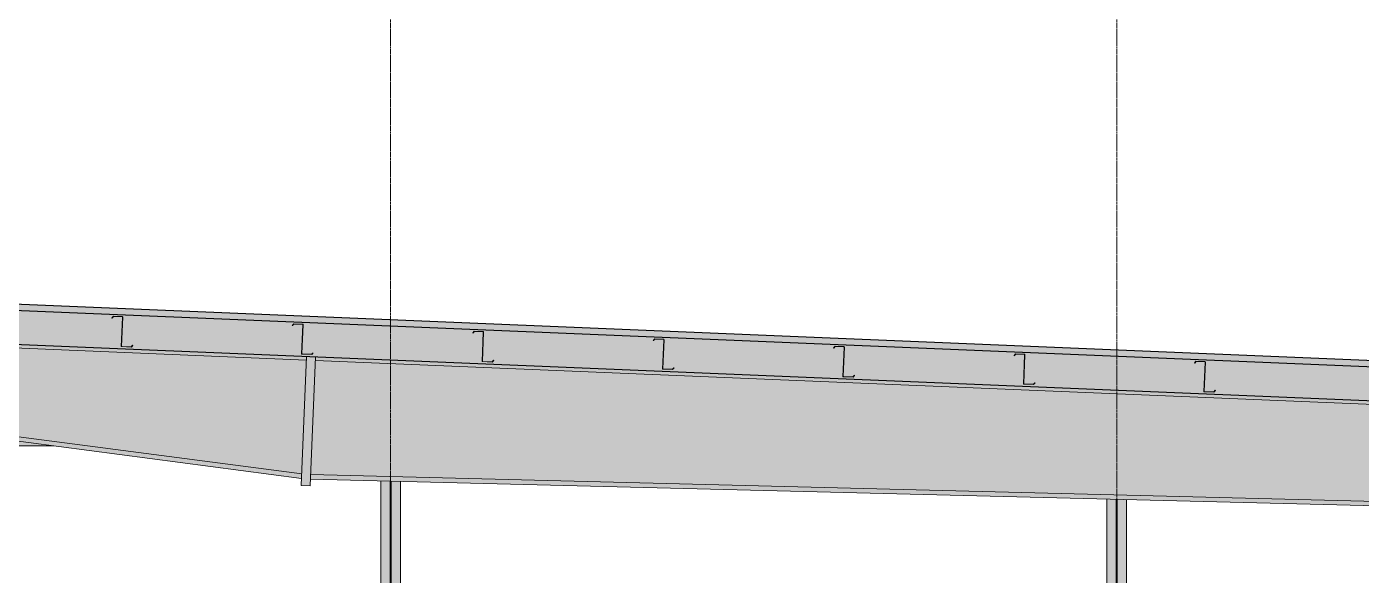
# Model space of a CAD drawing. Header units: inches. Extents: x 21380 to 98133, y -290 to 853.
# Drawn here: x 31860.9 to 32304.3, y 294.7 to 477 of the extents above; entities that cross this region are included whole.
import ezdxf

# ---------------------------------------------------------------- set-up
doc = ezdxf.new("R2010")
doc.units = ezdxf.units.IN
doc.header["$MEASUREMENT"] = 0
doc.linetypes.add('Grid Line 1_2_', pattern=[0.875, 0.5, -0.125, 0.125, -0.125])
doc.linetypes.add('Hidden 1_8_', pattern=[0.1875, 0.125, -0.0625])
for name, color, linetype, lineweight in [('A-CLNG', 13, 'Continuous', 9), ('A-CLNG-PATT', 13, 'Continuous', 25), ('A-ROOF', 132, 'Continuous', 9), ('S-BEAM', 12, 'Continuous', 9), ('S-COLS', 52, 'Continuous', 9), ('S-GRID', 1, 'Continuous', 9)]:
    doc.layers.add(name, color=color, linetype=linetype, lineweight=lineweight)
pattern_1 = [(45, (22011.012, 102), (-19.007, 19.007), []), (45, (22011.012, 130.8), (-19.007, 19.007), [])]

# ---------------------------------------------------------------- blocks, each defined once
blk = doc.blocks.new('W-Wide Flange-Column - W12X26-1530483-Building Section - North_South looking East _ Fitness Center')
at = {"layer": 'S-COLS', "linetype": 'Hidden 1_8_'}
for p, q in [((21626.15, 186.5), (21626.15, 325.99)), ((21626.46, 325.99), (21626.46, 186.5)), ((21626.15, 37.11), (21626.15, 154.5)), ((21626.46, 154.5), (21626.46, 37.12)), ((21626.15, 32.5), (21626.15, 34.89)), ((21626.15, 28.5), (21626.15, 31.5)), ((21626.46, 34.89), (21626.46, 32.5)), ((21626.46, 31.5), (21626.46, 28.5)), ((21626.15, 1), (21626.15, 4)), ((21626.46, 4), (21626.46, 1))]:
    blk.add_line(p, q, dxfattribs=at)
blk = doc.blocks.new('W-Wide Flange-Column - W12X26-1530484-Building Section - North_South looking East _ Fitness Center')
at = {"layer": 'S-COLS', "linetype": 'Hidden 1_8_'}
for p, q in [((21867.4, 186.5), (21867.4, 319.93)), ((21867.71, 319.92), (21867.71, 186.5)), ((21867.4, 37.11), (21867.4, 154.5)), ((21867.71, 154.5), (21867.71, 37.11)), ((21867.4, 32.5), (21867.4, 34.89)), ((21867.4, 28.5), (21867.4, 31.5)), ((21867.71, 34.89), (21867.71, 32.5)), ((21867.71, 31.5), (21867.71, 28.5)), ((21867.4, 1), (21867.4, 4)), ((21867.71, 4), (21867.71, 1))]:
    blk.add_line(p, q, dxfattribs=at)
blk = doc.blocks.new('Girt_Z - 10_D-V81-Building Section - North_South looking East _ Fitness Center')
at = {"layer": 'S-BEAM'}
h = blk.add_hatch(dxfattribs=at)
h.set_pattern_fill('FP_31', color=256, style=0, pattern_type=2)
h.set_pattern_definition(pattern_1)
h.paths.add_polyline_path([(21540.17, 370.53), (21540.67, 371.09), (21540.59, 371.16), (21540.12, 370.64), (21536.98, 370.77), (21536.79, 370.67)], flags=0)
h.paths.add_polyline_path([(21536.79, 370.67), (21536.91, 370.86), (21537.31, 380.47), (21537.2, 380.48)], flags=0)
h.paths.add_polyline_path([(21533.77, 380.16), (21534.24, 380.68), (21537.13, 380.56), (21537.13, 380.67), (21534.2, 380.79), (21533.69, 380.24)], flags=0)
at = {"layer": 'S-BEAM', "lineweight": 15}
for p, q in [((21534.2, 380.79), (21533.69, 380.24)), ((21533.69, 380.24), (21533.77, 380.16)), ((21533.77, 380.16), (21534.24, 380.68)), ((21537.13, 380.67), (21534.2, 380.79)), ((21534.24, 380.68), (21537.13, 380.56)), ((21537.2, 380.48), (21536.79, 370.67)), ((21536.91, 370.86), (21537.31, 380.47)), ((21536.79, 370.67), (21540.17, 370.53)), ((21540.12, 370.64), (21536.98, 370.77)), ((21540.59, 371.16), (21540.12, 370.64)), ((21540.17, 370.53), (21540.67, 371.09)), ((21540.67, 371.09), (21540.59, 371.16))]:
    blk.add_line(p, q, dxfattribs=at)
for centre, radius, start, end in [((21537.12, 380.48), 0.187, 357.6141, 87.6141), ((21537.12, 380.48), 0.0782, 357.6141, 85.4913), ((21536.99, 370.85), 0.0782, 177.6141, 264.5717)]:
    blk.add_arc(centre, radius, start, end, dxfattribs=at)
blk = doc.blocks.new('Girt_Z - 10_D-V82-Building Section - North_South looking East _ Fitness Center')
at = {"layer": 'S-BEAM'}
h = blk.add_hatch(dxfattribs=at)
h.set_pattern_fill('FP_31', color=256, style=0, pattern_type=2)
h.set_pattern_definition(pattern_1)
h.paths.add_polyline_path([(21600.11, 368.03), (21600.62, 368.59), (21600.54, 368.66), (21600.07, 368.15), (21596.93, 368.28), (21596.74, 368.18)], flags=0)
h.paths.add_polyline_path([(21596.74, 368.18), (21596.86, 368.36), (21597.26, 377.97), (21597.15, 377.98)], flags=0)
h.paths.add_polyline_path([(21593.72, 377.66), (21594.19, 378.18), (21597.08, 378.06), (21597.08, 378.17), (21594.15, 378.29), (21593.64, 377.74)], flags=0)
at = {"layer": 'S-BEAM', "lineweight": 15}
for p, q in [((21594.15, 378.29), (21593.64, 377.74)), ((21593.64, 377.74), (21593.72, 377.66)), ((21593.72, 377.66), (21594.19, 378.18)), ((21597.08, 378.17), (21594.15, 378.29)), ((21594.19, 378.18), (21597.08, 378.06)), ((21597.15, 377.98), (21596.74, 368.18)), ((21596.86, 368.36), (21597.26, 377.97)), ((21596.74, 368.18), (21600.11, 368.03)), ((21600.07, 368.15), (21596.93, 368.28)), ((21600.54, 368.66), (21600.07, 368.15)), ((21600.11, 368.03), (21600.62, 368.59)), ((21600.62, 368.59), (21600.54, 368.66))]:
    blk.add_line(p, q, dxfattribs=at)
for centre, radius, start, end in [((21597.07, 377.98), 0.187, 357.6141, 87.6141), ((21597.07, 377.98), 0.0782, 357.6141, 85.4913), ((21596.94, 368.35), 0.0782, 177.6141, 264.5717)]:
    blk.add_arc(centre, radius, start, end, dxfattribs=at)
blk = doc.blocks.new('Girt_Z - 10_D-V83-Building Section - North_South looking East _ Fitness Center')
at = {"layer": 'S-BEAM', "lineweight": 15}
for p, q in [((21654.09, 375.79), (21653.59, 375.24)), ((21653.59, 375.24), (21653.67, 375.17)), ((21653.67, 375.17), (21654.14, 375.68)), ((21657.03, 375.67), (21654.09, 375.79)), ((21654.14, 375.68), (21657.03, 375.56)), ((21657.1, 375.48), (21656.69, 365.68)), ((21656.81, 365.86), (21657.21, 375.48)), ((21656.69, 365.68), (21660.06, 365.54)), ((21660.02, 365.65), (21656.88, 365.78)), ((21660.49, 366.16), (21660.02, 365.65)), ((21660.06, 365.54), (21660.57, 366.09)), ((21660.57, 366.09), (21660.49, 366.16))]:
    blk.add_line(p, q, dxfattribs=at)
for centre, radius, start, end in [((21657.02, 375.48), 0.187, 357.6141, 87.6141), ((21657.02, 375.48), 0.0782, 357.6141, 85.4913), ((21656.89, 365.86), 0.0782, 177.6141, 264.5717)]:
    blk.add_arc(centre, radius, start, end, dxfattribs=at)
blk = doc.blocks.new('Girt_Z - 10_D-V84-Building Section - North_South looking East _ Fitness Center')
at = {"layer": 'S-BEAM'}
h = blk.add_hatch(dxfattribs=at)
h.set_pattern_fill('FP_31', color=256, style=0, pattern_type=2)
h.set_pattern_definition(pattern_1)
h.paths.add_polyline_path([(21720.01, 363.04), (21720.52, 363.59), (21720.43, 363.67), (21719.96, 363.15), (21716.83, 363.28), (21716.64, 363.18), (21717.07, 363.16)], flags=0)
h.paths.add_polyline_path([(21716.64, 363.18), (21716.76, 363.36), (21717.07, 372.98), (21717.05, 372.98)], flags=0)
h.paths.add_polyline_path([(21713.62, 372.67), (21714.09, 373.19), (21716.97, 373.06), (21716.98, 373.17), (21714.04, 373.3), (21713.54, 372.74)], flags=0)
at = {"layer": 'S-BEAM', "lineweight": 15}
for p, q in [((21714.04, 373.3), (21713.54, 372.74)), ((21713.54, 372.74), (21713.62, 372.67)), ((21713.62, 372.67), (21714.09, 373.19)), ((21716.98, 373.17), (21714.04, 373.3)), ((21714.09, 373.19), (21716.97, 373.06)), ((21717.05, 372.98), (21716.64, 363.18)), ((21716.76, 363.36), (21717.16, 372.98)), ((21720.43, 363.67), (21719.96, 363.15)), ((21720.52, 363.59), (21720.43, 363.67)), ((21716.64, 363.18), (21720.01, 363.04)), ((21719.96, 363.15), (21716.83, 363.28)), ((21720.01, 363.04), (21720.52, 363.59))]:
    blk.add_line(p, q, dxfattribs=at)
for centre, radius, start, end in [((21716.97, 372.99), 0.0782, 357.6141, 85.4913), ((21716.97, 372.99), 0.187, 357.6141, 87.6141), ((21716.83, 363.36), 0.0782, 177.6141, 264.5717)]:
    blk.add_arc(centre, radius, start, end, dxfattribs=at)
blk = doc.blocks.new('Girt_Z - 10_D-V85-Building Section - North_South looking East _ Fitness Center')
at = {"layer": 'S-BEAM'}
h = blk.add_hatch(dxfattribs=at)
h.set_pattern_fill('FP_31', color=256, style=0, pattern_type=2)
h.set_pattern_definition(pattern_1)
h.paths.add_polyline_path([(21779.96, 360.54), (21780.46, 361.1), (21780.38, 361.17), (21779.91, 360.65), (21776.77, 360.78), (21776.59, 360.68)], flags=0)
h.paths.add_polyline_path([(21776.59, 360.68), (21776.7, 360.86), (21777.1, 370.48), (21776.99, 370.49)], flags=0)
h.paths.add_polyline_path([(21773.56, 370.17), (21774.04, 370.69), (21776.92, 370.57), (21776.92, 370.68), (21773.99, 370.8), (21773.48, 370.24)], flags=0)
at = {"layer": 'S-BEAM', "lineweight": 15}
for p, q in [((21773.99, 370.8), (21773.48, 370.24)), ((21773.48, 370.24), (21773.56, 370.17)), ((21773.56, 370.17), (21774.04, 370.69)), ((21776.92, 370.68), (21773.99, 370.8)), ((21774.04, 370.69), (21776.92, 370.57)), ((21776.99, 370.49), (21776.59, 360.68)), ((21776.7, 360.86), (21777.1, 370.48)), ((21776.59, 360.68), (21779.96, 360.54)), ((21779.91, 360.65), (21776.77, 360.78)), ((21780.38, 361.17), (21779.91, 360.65)), ((21779.96, 360.54), (21780.46, 361.1)), ((21780.46, 361.1), (21780.38, 361.17))]:
    blk.add_line(p, q, dxfattribs=at)
for centre, radius, start, end in [((21776.92, 370.49), 0.187, 357.6141, 87.6141), ((21776.92, 370.49), 0.0782, 357.6141, 85.4913), ((21776.78, 360.86), 0.0782, 177.6141, 264.5717)]:
    blk.add_arc(centre, radius, start, end, dxfattribs=at)
blk = doc.blocks.new('Girt_Z - 10_D-V86-Building Section - North_South looking East _ Fitness Center')
at = {"layer": 'S-BEAM', "lineweight": 15}
for p, q in [((21833.94, 368.3), (21833.43, 367.75)), ((21833.51, 367.67), (21833.98, 368.19)), ((21836.87, 368.18), (21833.94, 368.3)), ((21833.98, 368.19), (21836.87, 368.07)), ((21833.43, 367.75), (21833.51, 367.67)), ((21836.94, 367.99), (21836.53, 358.18)), ((21836.65, 358.37), (21837.05, 367.98)), ((21836.53, 358.18), (21839.91, 358.04)), ((21839.86, 358.15), (21836.72, 358.29)), ((21840.33, 358.67), (21839.86, 358.15)), ((21839.91, 358.04), (21840.41, 358.6)), ((21840.41, 358.6), (21840.33, 358.67))]:
    blk.add_line(p, q, dxfattribs=at)
for centre, radius, start, end in [((21836.86, 367.99), 0.187, 357.6141, 87.6141), ((21836.86, 367.99), 0.0782, 357.6141, 85.4913), ((21836.73, 358.36), 0.0782, 177.6141, 264.5717)]:
    blk.add_arc(centre, radius, start, end, dxfattribs=at)
blk = doc.blocks.new('Girt_Z - 10_D-V87-Building Section - North_South looking East _ Fitness Center')
at = {"layer": 'S-BEAM'}
h = blk.add_hatch(dxfattribs=at)
h.set_pattern_fill('FP_31', color=256, style=0, pattern_type=2)
h.set_pattern_definition(pattern_1)
h.paths.add_polyline_path([(21899.85, 355.55), (21900.36, 356.1), (21900.28, 356.17), (21899.81, 355.66), (21896.67, 355.79), (21896.48, 355.69)], flags=0)
h.paths.add_polyline_path([(21896.48, 355.69), (21896.6, 355.87), (21897, 365.49), (21896.89, 365.49)], flags=0)
h.paths.add_polyline_path([(21893.46, 365.18), (21893.93, 365.69), (21896.82, 365.57), (21896.82, 365.68), (21893.89, 365.8), (21893.38, 365.25)], flags=0)
at = {"layer": 'S-BEAM', "lineweight": 15}
for p, q in [((21893.89, 365.8), (21893.38, 365.25)), ((21893.38, 365.25), (21893.46, 365.18)), ((21893.46, 365.18), (21893.93, 365.69)), ((21896.82, 365.68), (21893.89, 365.8)), ((21893.93, 365.69), (21896.82, 365.57)), ((21896.89, 365.49), (21896.48, 355.69)), ((21896.6, 355.87), (21897, 365.49)), ((21896.48, 355.69), (21899.85, 355.55)), ((21899.81, 355.66), (21896.67, 355.79)), ((21900.28, 356.17), (21899.81, 355.66)), ((21899.85, 355.55), (21900.36, 356.1)), ((21900.36, 356.1), (21900.28, 356.17))]:
    blk.add_line(p, q, dxfattribs=at)
for centre, radius, start, end in [((21896.81, 365.49), 0.187, 357.6141, 87.6141), ((21896.81, 365.49), 0.0782, 357.6141, 85.4913), ((21896.68, 355.87), 0.0782, 177.6141, 264.5717)]:
    blk.add_arc(centre, radius, start, end, dxfattribs=at)
blk = doc.blocks.new('columns and girder2 - one-1334686-Building Section - North_South looking East _ Fitness Center')
at = {"layer": 'S-BEAM'}
h = blk.add_hatch(color=256, dxfattribs=at)
h.paths.add_polyline_path([(22306.55, 294.85), (22306.55, 296.38), (22142.86, 324.52), (22023.34, 317.62), (22023.28, 316.13), (22143.14, 322.95), (22298.08, 296.31)], flags=0)
h.paths.add_polyline_path([(22020.28, 316.09), (22020.34, 317.59), (21599.75, 328.15), (21599.68, 326.66), (22020.18, 316.09)], flags=0)
h.paths.add_polyline_path([(21596.69, 326.89), (21596.75, 328.39), (21362.99, 359.02), (21190.8, 334.44), (21190.8, 332.92), (21363, 357.5), (21596.59, 326.9)], flags=0)
h.paths.add_polyline_path([(22359.55, 334.51), (22359.55, 335.68), (22353.31, 335.94), (22353.19, 335.49), (22353.2, 334.77)], flags=0)
h.paths.add_polyline_path([(22352.9, 334.78), (22352.94, 335.73), (22352.77, 335.96), (22309.55, 337.76), (22309.55, 336.59), (22352.77, 334.79)], flags=0)
h.paths.add_polyline_path([(22306.55, 336.72), (22306.55, 337.89), (22024.67, 349.55), (22024.69, 348.46), (22259.34, 338.68)], flags=0)
h.paths.add_polyline_path([(22021.63, 348.59), (22021.68, 349.76), (21601.38, 367.27), (21601.33, 366.1), (22020.18, 348.65)], flags=0)
h.paths.add_polyline_path([(21598.33, 366.23), (21598.38, 367.4), (21190.8, 384.38), (21190.8, 383.21), (21596.59, 366.3)], flags=0)
h.paths.add_polyline_path([(21187.8, 383.33), (21187.8, 384.5), (21135.05, 386.7), (21135.05, 387.03), (21134.3, 387.06), (21134.3, 385.56), (21174.8, 383.87)], flags=0)
h = blk.add_hatch(color=256, dxfattribs=at)
h.paths.add_polyline_path([(21137.46, 0), (21148.04, 0), (21187.8, 330.48), (21187.8, 333.23), (21135.8, 333.23), (21135.8, 144), (21137.18, 144), (21137.18, 0)], flags=0)
h.paths.add_polyline_path([(22350.85, 0), (22358.05, 0), (22358.05, 116.82), (22357.66, 116.82), (22357.66, 134.82), (22358.05, 134.82), (22358.05, 295.12), (22309.55, 295.12), (22309.55, 292.37), (22349.36, 0)], flags=0)
h.paths.add_polyline_path([(22309.55, 296.12), (22358.05, 296.12), (22358.05, 334.57), (22353.16, 334.69), (22352.77, 325.3), (22352.94, 324.92), (22353.26, 324.77), (22354.63, 324.71), (22354.61, 324.29), (22350.59, 324.45), (22350.61, 324.88), (22352.13, 324.88), (22352.35, 324.96), (22352.51, 325.31), (22352.9, 334.78), (22309.55, 336.59), (22309.55, 296.33)], flags=0)
h.paths.add_polyline_path([(22306.55, 296.38), (22306.55, 336.72), (22024.63, 348.46), (22023.34, 317.64), (22143.14, 324.47), (22298.08, 297.83)], flags=0)
h.paths.add_polyline_path([(22020.34, 317.59), (22021.63, 348.59), (21601.33, 366.1), (21599.75, 328.16), (22020.18, 317.59)], flags=0)
h.paths.add_polyline_path([(21596.75, 328.39), (21598.33, 366.23), (21190.8, 383.21), (21190.8, 334.44), (21363, 359.02), (21596.59, 328.41)], flags=0)
h.paths.add_polyline_path([(21135.8, 334.23), (21187.8, 334.23), (21187.8, 383.33), (21135.8, 385.5), (21135.8, 349.96)], flags=0)
h = blk.add_hatch(color=256, dxfattribs=at)
h.paths.add_polyline_path([(22306.55, 292.37), (22309.55, 292.37), (22309.55, 337.76), (22306.55, 337.89), (22306.55, 310.89)], flags=0)
h.paths.add_polyline_path([(22023.18, 313.74), (22024.65, 349.64), (22021.68, 349.76), (22020.18, 313.87)], flags=0)
h.paths.add_polyline_path([(21599.59, 324.39), (21601.38, 367.27), (21598.38, 367.4), (21596.59, 324.51)], flags=0)
h.paths.add_polyline_path([(21187.8, 330.48), (21190.8, 330.48), (21190.8, 384.38), (21187.8, 384.5), (21187.8, 335.22)], flags=0)
for p, q in [((21190.8, 383.21), (21598.33, 366.23)), ((21598.38, 367.4), (21596.59, 324.51)), ((21599.59, 324.39), (21601.38, 367.27)), ((21601.33, 366.1), (22021.63, 348.59)), ((21596.75, 328.39), (21362.99, 359.02)), ((21363, 357.5), (21596.69, 326.89)), ((22020.34, 317.59), (21599.75, 328.16)), ((21596.59, 324.51), (21599.59, 324.39)), ((21599.68, 326.66), (22020.28, 316.09))]:
    blk.add_line(p, q, dxfattribs=at)
blk = doc.blocks.new('Girt_Z - 10_D-1223979-Building Section - North_South looking East _ Fitness Center')
at = {"layer": 'S-BEAM'}
blk.add_hatch(color=256, dxfattribs=at).paths.add_polyline_path([(21514.25, 337.69), (21488.49, 341.06), (21388.3, 341.06), (21388.3, 337.69), (21484.67, 337.69)], flags=0)
for p, q in [((21388.3, 341.06), (21488.49, 341.06)), ((21388.3, 337.69), (21514.25, 337.69))]:
    blk.add_line(p, q, dxfattribs=at)

msp = doc.modelspace()

# ---------------------------------------------------------------- hatches: boundary and pattern name
at = {"layer": 'A-CLNG-PATT', "lineweight": 9}
h = msp.add_hatch(dxfattribs=at)
h.set_pattern_fill('FP_29', color=256, style=0, pattern_type=2)
h.set_pattern_definition([(161.57, (22011.972, 102.96), (-7.6802237, -0.0009796), [0, -54.643, 6.067, 0]), (18.43, (22010.052, 102.96), (-7.6802237, 0.0009796), [0, -54.643, 6.067, 0]), (108.43, (22011.972, 102.96), (3.8382953, -19.2013653), [18.211, -42.499]), (71.57, (22010.052, 102.96), (3.8382953, 19.2013653), [18.211, -42.499])])
h.paths.add_polyline_path([(32726.17, 335.22), (32726.17, 346.48), (31490.54, 397.96), (31490.54, 386.7), (32614.83, 339.86)], flags=0)
at = {"layer": 'A-ROOF'}
msp.add_hatch(color=256, dxfattribs=at).paths.add_polyline_path([(32788.59, 343.95), (32788.59, 345.96), (31475.95, 400.65), (31475.95, 398.65), (32769.77, 344.74)], flags=0)
at = {"layer": 'S-COLS', "lineweight": 5}
h = msp.add_hatch(color=256, dxfattribs=at)
h.paths.add_polyline_path([(31978.55, 1), (31985.04, 1), (31985.04, 4), (31978.55, 4)], flags=0)
h.paths.add_polyline_path([(31978.55, 28.5), (31985.04, 28.5), (31985.04, 31.5), (31978.55, 31.5)], flags=0)
h.paths.add_polyline_path([(31985.04, 32.5), (31985.04, 34.88), (31978.55, 34.87), (31978.55, 32.5)], flags=0)
h.paths.add_polyline_path([(31982.36, 37.12), (31985.04, 37.12), (31985.04, 154.5), (31978.55, 154.5), (31978.55, 37.12), (31982.24, 37.12)], flags=0)
h.paths.add_polyline_path([(31978.55, 186.5), (31985.04, 186.5), (31985.04, 325.91), (31978.55, 326.07), (31978.55, 193.67)], flags=0)
h = msp.add_hatch(color=256, dxfattribs=at)
h.paths.add_polyline_path([(32219.8, 1), (32226.29, 1), (32226.29, 4), (32219.8, 4)], flags=0)
h.paths.add_polyline_path([(32219.8, 28.5), (32226.29, 28.5), (32226.29, 31.5), (32219.8, 31.5)], flags=0)
h.paths.add_polyline_path([(32226.29, 32.5), (32226.29, 34.89), (32219.8, 34.88), (32219.8, 32.5)], flags=0)
h.paths.add_polyline_path([(32222.96, 37.09), (32226.29, 37.11), (32226.29, 154.5), (32219.8, 154.5), (32219.8, 37.12), (32224.04, 37.1)], flags=0)
h.paths.add_polyline_path([(32219.8, 186.5), (32226.29, 186.5), (32226.29, 319.85), (32219.8, 320.01), (32219.8, 193.67)], flags=0)

# ---------------------------------------------------------------- linework, layer by layer
at = {"layer": 'A-CLNG', "lineweight": 25}
for p, q in [((32726.17, 346.48), (31490.54, 397.96)), ((31490.54, 386.7), (32726.17, 335.22))]:
    msp.add_line(p, q, dxfattribs=at)
at = {"layer": 'A-ROOF', "lineweight": 25}
for p, q in [((32788.59, 345.96), (31475.95, 400.65)), ((31475.95, 398.65), (32788.59, 343.95))]:
    msp.add_line(p, q, dxfattribs=at)
at = {"layer": 'S-COLS'}
for p, q in [((31978.55, 326.07), (31978.55, 186.5)), ((31985.04, 325.91), (31985.04, 186.5)), ((32219.8, 320.01), (32219.8, 186.5)), ((32226.29, 319.85), (32226.29, 186.5))]:
    msp.add_line(p, q, dxfattribs=at)
at = {"layer": 'S-GRID', "linetype": 'Grid Line 1_2_'}
for p, q in [((31981.79, -273.16), (31981.79, 738.66)), ((31981.79, -273.16), (31981.79, 738.66)), ((32223.04, -273.16), (32223.04, 738.66)), ((32223.04, -273.16), (32223.04, 738.66))]:
    msp.add_line(p, q, dxfattribs=at)

# ---------------------------------------------------------------- block references
at = {"layer": 'S-BEAM'}
for name in ['columns and girder2 - one-1334686-Building Section - North_South looking East _ Fitness Center', 'Girt_Z - 10_D-V81-Building Section - North_South looking East _ Fitness Center', 'Girt_Z - 10_D-V82-Building Section - North_South looking East _ Fitness Center', 'Girt_Z - 10_D-V83-Building Section - North_South looking East _ Fitness Center', 'Girt_Z - 10_D-V84-Building Section - North_South looking East _ Fitness Center', 'Girt_Z - 10_D-V85-Building Section - North_South looking East _ Fitness Center', 'Girt_Z - 10_D-V86-Building Section - North_South looking East _ Fitness Center', 'Girt_Z - 10_D-V87-Building Section - North_South looking East _ Fitness Center', 'Girt_Z - 10_D-1223979-Building Section - North_South looking East _ Fitness Center']:
    msp.add_blockref(name, (10355.49, 0), dxfattribs=at)
at = {"layer": 'S-COLS', "linetype": 'Hidden 1_8_'}
for name in ['W-Wide Flange-Column - W12X26-1530483-Building Section - North_South looking East _ Fitness Center', 'W-Wide Flange-Column - W12X26-1530484-Building Section - North_South looking East _ Fitness Center']:
    msp.add_blockref(name, (10355.49, 0), dxfattribs=at)

doc.saveas('drawing.dxf')
